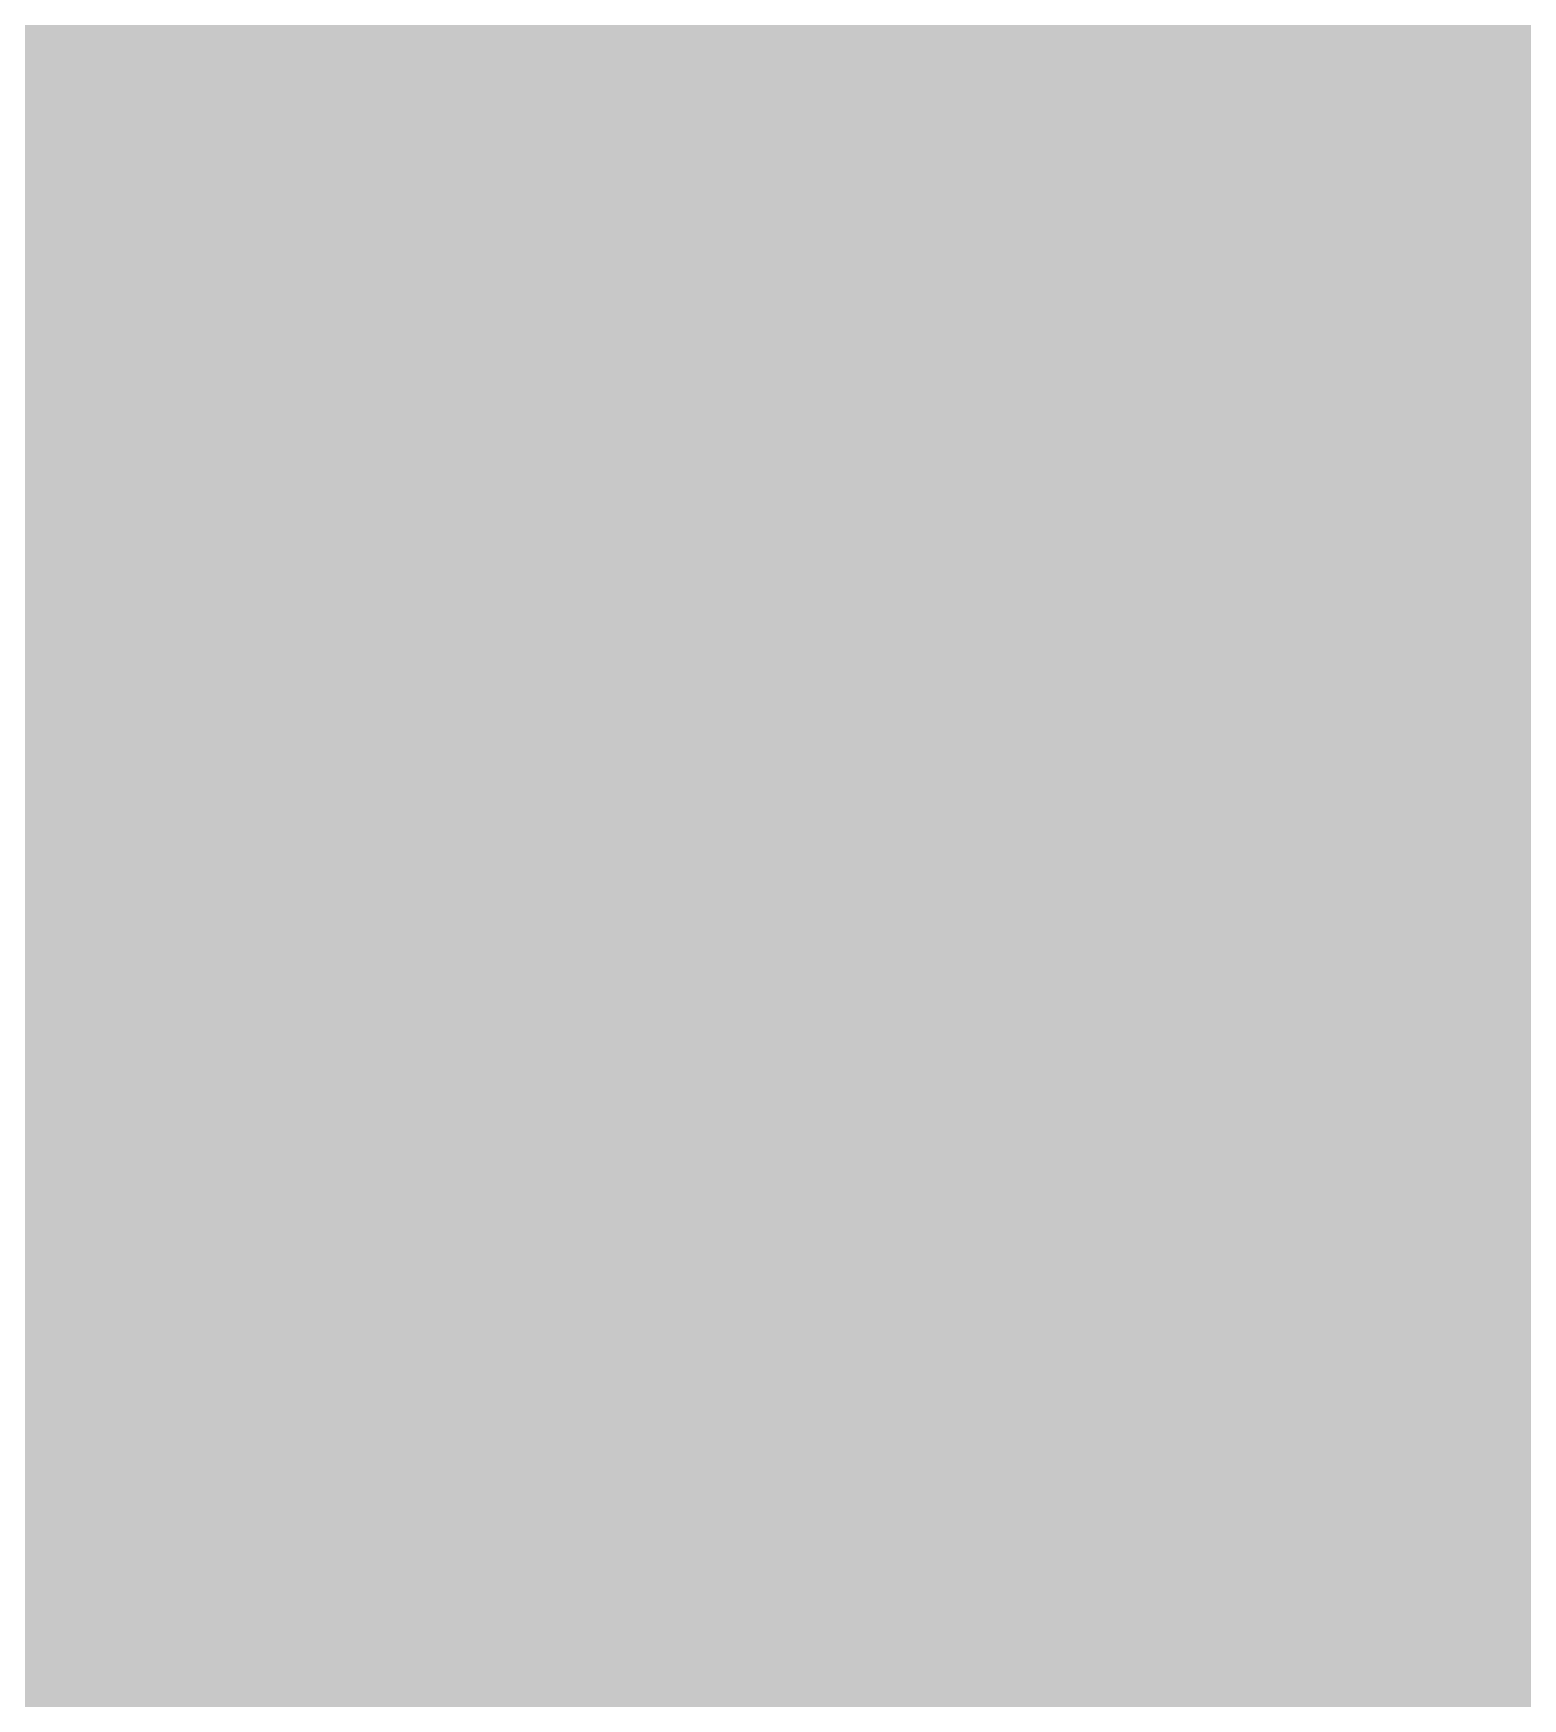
# Model space of a CAD drawing. Header units: millimetres. Extents: x 92 to 588, y 96 to 434.
# Drawn here: x 434.44 to 458.79, y 242.65 to 269.89 of the extents above; entities that cross this region are included whole.
import ezdxf

# ---------------------------------------------------------------- set-up
doc = ezdxf.new("R2010")
doc.units = ezdxf.units.MM
doc.layers.add('H', color=7, linetype='Continuous')
doc.layers.add('P', color=7, linetype='Continuous')

msp = doc.modelspace()

# ---------------------------------------------------------------- hatches: boundary and pattern name
at = {"layer": 'H', "linetype": 'Continuous'}
for points in [[(291.162, 223.903), (291.162, 433.788), (588.166, 433.788), (588.166, 223.903), (291.162, 223.903)], [(452.434, 268.899), (451.447, 269.887), (452.434, 270.893), (453.44, 269.887), (452.434, 268.899)], [(446.719, 268.123), (445.714, 269.129), (446.719, 270.117), (447.707, 269.129), (446.719, 268.123)], [(433.931, 267.206), (433.931, 269.781), (434.619, 269.781), (434.866, 269.781), (435.042, 269.764), (435.095, 269.764), (435.236, 269.711), (435.307, 269.676), (435.36, 269.64), (435.466, 269.552), (435.501, 269.482), (435.536, 269.429), (435.572, 269.288), (435.572, 269.199), (435.554, 269.111), (435.519, 268.952), (435.466, 268.882), (435.413, 268.811), (435.289, 268.688), (435.201, 268.653), (435.095, 268.847), (435.166, 268.917), (435.184, 268.952), (435.201, 269.041), (435.201, 269.146), (435.201, 269.235), (435.184, 269.323), (435.113, 269.411), (435.078, 269.429), (434.99, 269.464), (434.884, 269.482), (434.778, 269.499), (434.284, 269.499), (434.284, 268.741), (434.813, 268.741), (434.901, 268.758), (434.99, 268.776), (435.06, 268.829), (435.095, 268.847), (435.201, 268.653), (435.307, 268.6), (435.184, 268.353), (435.113, 268.388), (435.042, 268.423), (434.937, 268.441), (434.831, 268.441), (434.284, 268.441), (434.284, 267.488), (434.566, 267.488), (434.76, 267.506), (434.919, 267.524), (434.972, 267.524), (435.095, 267.577), (435.148, 267.612), (435.184, 267.647), (435.254, 267.718), (435.289, 267.753), (435.307, 267.806), (435.325, 267.912), (435.325, 267.982), (435.325, 268.053), (435.307, 268.176), (435.289, 268.229), (435.272, 268.264), (435.184, 268.353), (435.307, 268.6), (435.501, 268.494), (435.554, 268.406), (435.625, 268.317), (435.677, 268.123), (435.695, 268), (435.677, 267.894), (435.642, 267.735), (435.607, 267.647), (435.572, 267.577), (435.483, 267.453), (435.413, 267.418), (435.342, 267.365), (435.184, 267.277), (435.113, 267.241), (435.025, 267.224), (434.813, 267.206), (433.931, 267.206)], [(437.053, 267.153), (436.912, 267.153), (436.683, 267.188), (436.577, 267.241), (436.471, 267.277), (436.295, 267.418), (436.207, 267.506), (436.136, 267.594), (436.03, 267.806), (435.977, 267.929), (435.942, 268.053), (435.907, 268.335), (435.907, 268.494), (435.907, 268.653), (435.942, 268.935), (435.977, 269.058), (436.03, 269.182), (436.136, 269.393), (436.207, 269.482), (436.295, 269.57), (436.471, 269.693), (436.577, 269.746), (436.683, 269.799), (436.912, 269.834), (436.947, 269.534), (436.789, 269.499), (436.718, 269.482), (436.648, 269.446), (436.524, 269.34), (436.471, 269.27), (436.418, 269.199), (436.348, 269.041), (436.312, 268.952), (436.295, 268.847), (436.26, 268.617), (436.26, 268.494), (436.26, 268.37), (436.295, 268.141), (436.348, 267.947), (436.418, 267.788), (436.471, 267.718), (436.524, 267.647), (436.648, 267.541), (436.789, 267.488), (436.965, 267.453), (437.141, 267.453), (437.3, 267.488), (437.441, 267.541), (437.565, 267.647), (437.618, 267.718), (437.671, 267.788), (437.741, 267.947), (437.794, 268.141), (437.829, 268.37), (437.829, 268.494), (437.829, 268.617), (437.794, 268.847), (437.776, 268.952), (437.741, 269.041), (437.671, 269.199), (437.618, 269.27), (437.565, 269.34), (437.441, 269.446), (437.371, 269.482), (437.3, 269.499), (437.141, 269.534), (436.947, 269.534), (436.912, 269.834), (437.053, 269.834), (437.177, 269.834), (437.406, 269.781), (437.53, 269.746), (437.618, 269.693), (437.794, 269.57), (437.882, 269.482), (437.953, 269.393), (438.059, 269.182), (438.112, 269.076), (438.147, 268.935), (438.182, 268.653), (438.182, 268.494), (438.182, 268.335), (438.147, 268.053), (438.112, 267.929), (438.059, 267.806), (437.953, 267.594), (437.882, 267.506), (437.794, 267.418), (437.618, 267.277), (437.512, 267.241), (437.406, 267.188), (437.177, 267.153), (437.053, 267.153)], [(439.188, 267.206), (439.188, 269.482), (438.323, 269.482), (438.323, 269.781), (440.405, 269.781), (440.405, 269.482), (439.54, 269.482), (439.54, 267.206), (439.188, 267.206)], [(442.821, 267.153), (442.698, 267.153), (442.451, 267.206), (442.345, 267.241), (442.239, 267.294), (442.063, 267.418), (441.975, 267.488), (441.904, 267.577), (441.78, 267.788), (441.745, 267.912), (441.71, 268.035), (441.657, 268.335), (441.657, 268.494), (441.657, 268.653), (441.71, 268.935), (441.745, 269.058), (441.78, 269.182), (441.904, 269.393), (441.975, 269.482), (442.063, 269.552), (442.239, 269.693), (442.345, 269.746), (442.451, 269.781), (442.698, 269.834), (442.821, 269.834), (442.945, 269.834), (443.068, 269.817), (443.174, 269.799), (443.28, 269.764), (443.368, 269.728), (443.439, 269.693), (443.527, 269.658), (443.615, 269.605), (443.615, 269.199), (443.544, 269.252), (443.474, 269.305), (443.403, 269.358), (443.297, 269.411), (443.192, 269.464), (443.086, 269.499), (442.962, 269.534), (442.821, 269.534), (442.733, 269.534), (442.574, 269.499), (442.504, 269.464), (442.433, 269.429), (442.31, 269.34), (442.239, 269.27), (442.186, 269.199), (442.116, 269.041), (442.08, 268.935), (442.045, 268.847), (442.01, 268.617), (442.01, 268.353), (442.045, 268.141), (442.08, 268.035), (442.116, 267.947), (442.204, 267.771), (442.257, 267.718), (442.31, 267.647), (442.433, 267.559), (442.504, 267.524), (442.574, 267.488), (442.733, 267.453), (442.821, 267.453), (442.962, 267.453), (443.086, 267.488), (443.209, 267.524), (443.315, 267.577), (443.403, 267.629), (443.491, 267.682), (443.544, 267.735), (443.597, 267.788), (443.615, 267.383), (443.527, 267.33), (443.456, 267.294), (443.386, 267.259), (443.28, 267.224), (443.156, 267.188), (443.068, 267.171), (442.962, 267.153), (442.821, 267.153)], [(444.832, 267.153), (444.709, 267.153), (444.515, 267.188), (444.426, 267.206), (444.338, 267.241), (444.197, 267.33), (444.144, 267.383), (444.074, 267.453), (443.968, 267.612), (443.95, 267.718), (443.915, 267.806), (443.897, 268.035), (443.897, 268.176), (443.897, 269.781), (444.232, 269.781), (444.232, 268.176), (444.232, 268), (444.25, 267.876), (444.268, 267.806), (444.32, 267.7), (444.338, 267.647), (444.373, 267.594), (444.479, 267.524), (444.532, 267.488), (444.603, 267.471), (444.744, 267.435), (444.903, 267.435), (445.044, 267.471), (445.114, 267.488), (445.167, 267.524), (445.273, 267.594), (445.308, 267.647), (445.326, 267.7), (445.379, 267.806), (445.396, 267.876), (445.414, 268), (445.414, 268.159), (445.414, 269.781), (445.767, 269.781), (445.767, 268.176), (445.749, 268.035), (445.732, 267.806), (445.696, 267.718), (445.679, 267.612), (445.573, 267.453), (445.52, 267.383), (445.449, 267.33), (445.308, 267.241), (445.22, 267.206), (445.132, 267.171), (444.938, 267.153), (444.832, 267.153)], [(446.896, 267.206), (446.896, 269.482), (446.031, 269.482), (446.031, 269.781), (448.113, 269.781), (448.113, 269.482), (447.231, 269.482), (447.231, 267.206), (446.896, 267.206)], [(448.148, 266.165), (447.143, 267.153), (448.148, 268.159), (449.136, 267.153), (448.148, 266.165)], [(443.844, 263.22), (442.839, 264.225), (443.844, 265.231), (444.85, 264.225), (443.844, 263.22)], [(444.673, 263.22), (443.685, 264.225), (444.673, 265.231), (445.679, 264.225), (444.673, 263.22)], [(435.554, 261.685), (435.554, 264.278), (436.189, 264.278), (436.312, 264.278), (436.506, 264.26), (436.595, 264.243), (436.665, 264.208), (436.806, 264.155), (436.877, 264.119), (436.947, 264.066), (437.053, 263.943), (437.106, 263.855), (437.141, 263.784), (437.177, 263.608), (437.177, 263.502), (437.177, 263.414), (437.141, 263.255), (437.124, 263.184), (437.089, 263.096), (437, 262.973), (436.947, 262.92), (436.877, 262.849), (436.736, 262.761), (436.648, 262.726), (436.542, 262.691), (436.312, 262.655), (436.189, 262.655), (435.889, 262.655), (435.889, 262.938), (436.118, 262.938), (436.33, 262.955), (436.471, 262.973), (436.524, 262.99), (436.63, 263.061), (436.718, 263.132), (436.771, 263.22), (436.789, 263.273), (436.824, 263.361), (436.824, 263.484), (436.824, 263.555), (436.789, 263.661), (436.771, 263.714), (436.753, 263.767), (436.683, 263.855), (436.63, 263.872), (436.559, 263.925), (436.454, 263.961), (436.33, 263.978), (436.171, 263.978), (435.889, 263.978), (435.889, 262.938), (435.889, 262.655), (435.889, 261.685), (435.554, 261.685)], [(437.424, 261.685), (437.424, 262.056), (437.582, 262.214), (437.741, 262.373), (437.9, 262.514), (438.041, 262.673), (438.182, 262.832), (438.394, 263.096), (438.447, 263.202), (438.5, 263.29), (438.553, 263.502), (438.553, 263.59), (438.553, 263.696), (438.517, 263.784), (438.5, 263.819), (438.464, 263.89), (438.429, 263.925), (438.359, 263.978), (438.288, 263.996), (438.2, 264.031), (438.112, 264.031), (438.023, 264.031), (437.918, 263.996), (437.829, 263.978), (437.741, 263.943), (437.671, 263.908), (437.6, 263.872), (437.547, 263.837), (437.494, 263.802), (437.477, 264.172), (437.6, 264.225), (437.776, 264.278), (437.865, 264.296), (438.059, 264.331), (438.147, 264.331), (438.235, 264.331), (438.394, 264.296), (438.535, 264.26), (438.658, 264.19), (438.711, 264.137), (438.747, 264.084), (438.835, 263.978), (438.888, 263.837), (438.905, 263.696), (438.905, 263.608), (438.905, 263.467), (438.87, 263.343), (438.835, 263.22), (438.782, 263.096), (438.711, 262.99), (438.623, 262.867), (438.535, 262.761), (438.429, 262.655), (438.253, 262.479), (438.059, 262.285), (437.882, 262.108), (437.741, 261.985), (439.011, 261.985), (439.011, 261.685), (437.424, 261.685)], [(441.322, 261.685), (441.322, 263.961), (440.44, 263.961), (440.44, 264.278), (442.521, 264.278), (442.521, 263.961), (441.657, 263.961), (441.657, 261.685), (441.322, 261.685)], [(442.821, 261.685), (442.821, 264.278), (443.509, 264.278), (443.756, 264.278), (443.932, 264.26), (443.985, 264.243), (444.126, 264.208), (444.197, 264.172), (444.25, 264.137), (444.356, 264.031), (444.391, 263.978), (444.426, 263.908), (444.462, 263.767), (444.462, 263.696), (444.462, 263.608), (444.409, 263.431), (444.356, 263.361), (444.303, 263.29), (444.179, 263.184), (444.091, 263.132), (443.95, 263.308), (443.985, 263.343), (444.056, 263.396), (444.074, 263.449), (444.091, 263.52), (444.091, 263.643), (444.091, 263.731), (444.074, 263.802), (444.056, 263.837), (444.003, 263.89), (443.968, 263.908), (443.88, 263.961), (443.774, 263.978), (443.668, 263.978), (443.491, 263.978), (443.174, 263.978), (443.174, 263.22), (443.562, 263.22), (443.703, 263.22), (443.791, 263.237), (443.88, 263.255), (443.95, 263.308), (444.091, 263.132), (444.197, 263.096), (444.074, 262.832), (444.003, 262.867), (443.932, 262.902), (443.827, 262.92), (443.721, 262.938), (443.562, 262.938), (443.174, 262.938), (443.174, 261.985), (443.456, 261.985), (443.65, 261.985), (443.809, 262.003), (443.862, 262.02), (443.985, 262.056), (444.038, 262.091), (444.074, 262.126), (444.144, 262.197), (444.179, 262.25), (444.197, 262.285), (444.215, 262.408), (444.215, 262.461), (444.215, 262.532), (444.197, 262.655), (444.179, 262.708), (444.162, 262.761), (444.074, 262.832), (444.197, 263.096), (444.391, 262.973), (444.444, 262.902), (444.515, 262.814), (444.567, 262.602), (444.585, 262.479), (444.567, 262.391), (444.532, 262.214), (444.515, 262.144), (444.462, 262.073), (444.373, 261.95), (444.303, 261.897), (444.232, 261.844), (444.074, 261.756), (443.915, 261.72), (443.703, 261.685), (443.562, 261.685), (442.821, 261.685)], [(445.837, 262.338), (444.85, 263.326), (445.837, 264.331), (446.843, 263.326), (445.837, 262.338)], [(446.173, 260.98), (447.354, 263.255), (446.014, 263.255), (446.014, 263.573), (447.654, 263.573), (447.654, 263.184), (446.543, 260.98), (446.173, 260.98)], [(448.801, 260.927), (448.713, 260.927), (448.554, 260.962), (448.483, 260.98), (448.413, 261.015), (448.272, 261.103), (448.219, 261.156), (448.166, 261.227), (448.06, 261.421), (448.007, 261.544), (447.972, 261.65), (447.936, 261.95), (447.936, 262.108), (447.936, 262.285), (447.972, 262.585), (448.007, 262.726), (448.042, 262.849), (448.148, 263.096), (448.219, 263.202), (448.289, 263.29), (448.483, 263.449), (448.589, 263.502), (448.695, 263.555), (448.96, 263.608), (449.101, 263.608), (449.189, 263.608), (449.259, 263.608), (449.33, 263.59), (449.4, 263.573), (449.4, 263.237), (449.33, 263.273), (449.242, 263.29), (449.154, 263.308), (449.048, 263.308), (448.977, 263.308), (448.818, 263.29), (448.695, 263.237), (448.589, 263.149), (448.536, 263.096), (448.483, 263.043), (448.395, 262.902), (448.342, 262.743), (448.307, 262.549), (448.289, 262.444), (448.413, 262.267), (448.289, 262.197), (448.289, 262.161), (448.289, 262.126), (448.289, 261.914), (448.325, 261.685), (448.342, 261.615), (448.36, 261.526), (448.43, 261.403), (448.466, 261.35), (448.554, 261.279), (448.624, 261.244), (448.713, 261.209), (448.801, 261.209), (448.889, 261.209), (449.03, 261.262), (449.101, 261.315), (449.136, 261.35), (449.171, 261.403), (449.206, 261.491), (449.259, 261.668), (449.259, 261.809), (449.259, 261.879), (449.242, 262.02), (449.224, 262.073), (449.206, 262.126), (449.136, 262.214), (449.083, 262.25), (449.048, 262.285), (448.977, 262.32), (448.924, 262.32), (448.854, 262.338), (448.748, 262.338), (448.642, 262.338), (448.519, 262.303), (448.413, 262.267), (448.289, 262.444), (448.413, 262.532), (448.554, 262.585), (448.607, 262.602), (448.765, 262.62), (448.836, 262.638), (448.977, 262.62), (449.101, 262.602), (449.154, 262.585), (449.277, 262.514), (449.33, 262.479), (449.4, 262.426), (449.506, 262.285), (449.542, 262.214), (449.577, 262.126), (449.612, 261.932), (449.612, 261.826), (449.612, 261.72), (449.577, 261.544), (449.542, 261.456), (449.506, 261.368), (449.418, 261.227), (449.365, 261.174), (449.312, 261.121), (449.189, 261.015), (449.118, 260.98), (449.048, 260.962), (448.889, 260.927), (448.801, 260.927)], [(451.164, 260.98), (452.346, 263.255), (451.006, 263.255), (451.006, 263.573), (452.646, 263.573), (452.646, 263.184), (451.535, 260.98), (451.164, 260.98)], [(454.004, 260.98), (454.004, 261.862), (454.004, 262.144), (454.004, 263.149), (453.122, 262.144), (454.004, 262.144), (454.004, 261.862), (452.858, 261.862), (452.858, 262.232), (454.004, 263.573), (454.322, 263.573), (454.322, 262.144), (454.639, 262.144), (454.639, 261.862), (454.322, 261.862), (454.322, 260.98), (454.004, 260.98)], [(439.329, 262.655), (439.329, 262.973), (440.316, 262.973), (440.316, 262.655), (439.329, 262.655)], [(450.071, 260.98), (450.071, 261.473), (450.476, 261.473), (450.476, 260.98), (450.071, 260.98)], [(438.852, 258.634), (437.847, 259.639), (438.852, 260.627), (439.858, 259.639), (438.852, 258.634)], [(435.519, 257.046), (435.378, 257.046), (435.148, 257.081), (435.042, 257.099), (434.848, 257.17), (434.672, 257.24), (434.672, 257.681), (434.778, 257.593), (434.972, 257.469), (435.078, 257.434), (435.184, 257.381), (435.395, 257.346), (435.501, 257.346), (435.625, 257.346), (435.836, 257.399), (435.924, 257.469), (435.96, 257.487), (436.013, 257.558), (436.065, 257.681), (436.065, 257.769), (436.065, 257.858), (436.03, 257.981), (435.995, 258.034), (435.942, 258.069), (435.836, 258.14), (435.748, 258.175), (435.625, 258.21), (435.536, 258.228), (435.43, 258.246), (435.289, 258.281), (435.148, 258.334), (435.042, 258.369), (434.937, 258.44), (434.848, 258.51), (434.813, 258.563), (434.76, 258.669), (434.725, 258.722), (434.707, 258.775), (434.69, 258.916), (434.69, 258.986), (434.69, 259.057), (434.725, 259.198), (434.778, 259.339), (434.866, 259.463), (434.937, 259.516), (434.99, 259.568), (435.131, 259.639), (435.289, 259.692), (435.466, 259.727), (435.554, 259.727), (435.66, 259.727), (435.871, 259.692), (435.96, 259.674), (436.065, 259.657), (436.242, 259.604), (436.33, 259.551), (436.33, 259.145), (436.242, 259.198), (436.083, 259.304), (435.977, 259.339), (435.889, 259.374), (435.677, 259.427), (435.572, 259.427), (435.466, 259.427), (435.272, 259.374), (435.184, 259.322), (435.148, 259.286), (435.095, 259.216), (435.06, 259.145), (435.042, 259.057), (435.042, 259.022), (435.042, 258.933), (435.095, 258.81), (435.131, 258.757), (435.184, 258.704), (435.307, 258.634), (435.378, 258.616), (435.501, 258.581), (435.642, 258.545), (435.801, 258.51), (435.907, 258.475), (436.048, 258.44), (436.242, 258.316), (436.295, 258.228), (436.365, 258.157), (436.418, 257.946), (436.418, 257.822), (436.418, 257.752), (436.401, 257.611), (436.365, 257.522), (436.33, 257.452), (436.242, 257.328), (436.189, 257.275), (436.136, 257.223), (435.995, 257.134), (435.907, 257.099), (435.836, 257.081), (435.625, 257.046), (435.519, 257.046)], [(436.736, 257.099), (436.736, 259.674), (437.089, 259.674), (437.089, 258.669), (438.27, 258.669), (438.27, 259.674), (438.623, 259.674), (438.623, 257.099), (438.27, 257.099), (438.27, 258.351), (437.089, 258.351), (437.089, 257.099), (436.736, 257.099)], [(440.722, 257.734), (439.717, 258.739), (440.722, 259.727), (441.71, 258.739), (440.722, 257.734)], [(441.04, 256.376), (442.221, 258.669), (440.881, 258.669), (440.881, 258.969), (442.521, 258.969), (442.521, 258.581), (441.41, 256.376), (441.04, 256.376)], [(442.98, 256.376), (444.162, 258.669), (442.839, 258.669), (442.839, 258.969), (444.479, 258.969), (444.479, 258.581), (443.35, 256.376), (442.98, 256.376)], [(446.596, 256.323), (446.42, 256.341), (446.243, 256.376), (446.067, 256.411), (445.926, 256.482), (445.926, 256.852), (445.996, 256.817), (446.137, 256.746), (446.225, 256.711), (446.331, 256.676), (446.42, 256.658), (446.508, 256.64), (446.614, 256.623), (446.702, 256.64), (446.808, 256.676), (446.86, 256.693), (446.949, 256.746), (446.984, 256.782), (447.037, 256.87), (447.072, 256.958), (447.107, 257.081), (447.107, 257.205), (447.107, 257.275), (447.09, 257.381), (447.072, 257.434), (447.055, 257.469), (447.002, 257.558), (446.966, 257.575), (446.931, 257.611), (446.843, 257.663), (446.79, 257.663), (446.666, 257.699), (446.543, 257.699), (446.402, 257.699), (446.261, 257.681), (446.12, 257.663), (446.031, 257.628), (446.031, 258.969), (447.443, 258.969), (447.443, 258.669), (446.367, 258.669), (446.367, 257.981), (446.42, 257.981), (446.543, 257.999), (446.596, 257.999), (446.79, 257.981), (446.931, 257.963), (447.002, 257.946), (447.125, 257.875), (447.196, 257.822), (447.266, 257.787), (447.354, 257.663), (447.39, 257.593), (447.425, 257.505), (447.46, 257.328), (447.46, 257.205), (447.46, 257.117), (447.425, 256.94), (447.407, 256.852), (447.372, 256.782), (447.284, 256.64), (447.231, 256.588), (447.178, 256.535), (447.037, 256.429), (446.966, 256.393), (446.878, 256.358), (446.702, 256.341), (446.596, 256.323)], [(448.554, 256.323), (448.36, 256.341), (448.183, 256.376), (448.007, 256.411), (447.866, 256.482), (447.866, 256.852), (447.936, 256.817), (448.007, 256.782), (448.078, 256.746), (448.166, 256.711), (448.272, 256.676), (448.36, 256.658), (448.448, 256.64), (448.554, 256.623), (448.66, 256.64), (448.748, 256.676), (448.801, 256.693), (448.889, 256.746), (448.924, 256.782), (448.977, 256.87), (449.03, 256.958), (449.048, 257.081), (449.065, 257.205), (449.048, 257.275), (449.03, 257.381), (449.012, 257.434), (448.995, 257.469), (448.942, 257.558), (448.907, 257.575), (448.871, 257.611), (448.783, 257.663), (448.73, 257.663), (448.607, 257.699), (448.483, 257.699), (448.342, 257.699), (448.201, 257.681), (448.078, 257.663), (447.972, 257.628), (447.972, 258.969), (449.4, 258.969), (449.4, 258.669), (448.307, 258.669), (448.307, 257.981), (448.377, 257.981), (448.501, 257.999), (448.536, 257.999), (448.73, 257.981), (448.871, 257.963), (448.942, 257.946), (449.083, 257.875), (449.136, 257.822), (449.206, 257.787), (449.312, 257.663), (449.348, 257.593), (449.365, 257.505), (449.4, 257.328), (449.4, 257.117), (449.383, 256.94), (449.348, 256.852), (449.312, 256.782), (449.242, 256.64), (449.189, 256.588), (449.118, 256.535), (448.995, 256.429), (448.907, 256.393), (448.836, 256.358), (448.642, 256.341), (448.554, 256.323)], [(453.105, 254.894), (454.286, 257.17), (452.964, 257.17), (452.964, 257.469), (454.604, 257.469), (454.604, 257.081), (453.475, 254.894), (453.105, 254.894)], [(455.945, 254.894), (455.945, 255.776), (455.945, 256.058), (455.945, 257.064), (455.063, 256.058), (455.945, 256.058), (455.945, 255.776), (454.798, 255.776), (454.798, 256.147), (455.962, 257.469), (456.28, 257.469), (456.28, 256.058), (456.58, 256.058), (456.58, 255.776), (456.28, 255.776), (456.28, 254.894), (455.945, 254.894)], [(458.167, 254.894), (458.167, 255.159), (458.643, 255.159), (458.643, 256.887), (458.167, 256.887), (458.167, 257.117), (458.29, 257.117), (458.485, 257.17), (458.555, 257.205), (458.59, 257.223), (458.643, 257.275), (458.696, 257.381), (458.696, 257.487), (458.978, 257.487), (458.978, 255.159), (459.437, 255.159), (459.437, 254.894), (458.167, 254.894)], [(444.938, 256.376), (444.938, 256.87), (445.361, 256.87), (445.361, 256.376), (444.938, 256.376)], [(457.003, 254.894), (457.003, 255.388), (457.426, 255.388), (457.426, 254.894), (457.003, 254.894)], [(455.01, 253.007), (454.004, 253.995), (455.01, 255), (455.997, 253.995), (455.01, 253.007)], [(449.048, 252.301), (448.042, 253.307), (449.048, 254.294), (450.035, 253.307), (449.048, 252.301)], [(457.038, 250.22), (457.038, 252.795), (457.691, 252.795), (457.797, 252.795), (457.991, 252.778), (458.079, 252.76), (458.149, 252.742), (458.29, 252.672), (458.361, 252.636), (458.432, 252.583), (458.537, 252.46), (458.59, 252.389), (458.626, 252.301), (458.661, 252.125), (458.661, 252.019), (458.661, 251.931), (458.626, 251.772), (458.608, 251.702), (458.573, 251.631), (458.485, 251.508), (458.432, 251.437), (458.379, 251.384), (458.22, 251.278), (458.132, 251.243), (458.026, 251.208), (457.797, 251.172), (457.673, 251.172), (457.373, 251.172), (457.373, 251.472), (457.603, 251.472), (457.814, 251.472), (457.955, 251.508), (458.008, 251.525), (458.114, 251.578), (458.202, 251.666), (458.255, 251.754), (458.273, 251.79), (458.308, 251.896), (458.308, 252.001), (458.308, 252.072), (458.29, 252.195), (458.255, 252.248), (458.238, 252.284), (458.167, 252.372), (458.114, 252.407), (458.044, 252.46), (457.938, 252.478), (457.814, 252.495), (457.655, 252.495), (457.373, 252.495), (457.373, 251.472), (457.373, 251.172), (457.373, 250.22), (457.038, 250.22)], [(446.684, 249.532), (445.679, 250.537), (446.684, 251.543), (447.672, 250.537), (446.684, 249.532)], [(456.774, 249.179), (455.768, 250.167), (456.774, 251.172), (457.779, 250.167), (456.774, 249.179)], [(436.03, 247.68), (435.836, 247.698), (435.73, 247.715), (435.554, 247.768), (435.413, 247.839), (435.413, 248.209), (435.572, 248.121), (435.73, 248.05), (435.819, 248.015), (436.013, 247.98), (436.101, 247.98), (436.207, 247.98), (436.312, 248.015), (436.365, 248.033), (436.454, 248.086), (436.489, 248.121), (436.559, 248.191), (436.595, 248.28), (436.612, 248.333), (436.63, 248.456), (436.63, 248.527), (436.63, 248.597), (436.612, 248.703), (436.595, 248.756), (436.577, 248.791), (436.524, 248.862), (436.489, 248.897), (436.401, 248.932), (436.312, 248.968), (436.207, 248.985), (436.101, 248.985), (435.942, 248.985), (435.942, 249.267), (436.065, 249.267), (436.171, 249.285), (436.365, 249.338), (436.436, 249.391), (436.471, 249.408), (436.524, 249.479), (436.577, 249.603), (436.595, 249.708), (436.577, 249.761), (436.559, 249.832), (436.542, 249.867), (436.524, 249.902), (436.489, 249.973), (436.454, 249.991), (436.383, 250.026), (436.312, 250.043), (436.224, 250.061), (436.136, 250.061), (436.048, 250.061), (435.942, 250.043), (435.854, 250.026), (435.766, 249.991), (435.677, 249.955), (435.625, 249.92), (435.554, 249.867), (435.501, 249.849), (435.483, 250.202), (435.607, 250.273), (435.801, 250.326), (435.889, 250.343), (436.083, 250.361), (436.171, 250.361), (436.33, 250.361), (436.471, 250.326), (436.542, 250.308), (436.648, 250.255), (436.7, 250.22), (436.753, 250.185), (436.842, 250.079), (436.877, 250.026), (436.912, 249.955), (436.93, 249.814), (436.93, 249.744), (436.93, 249.638), (436.859, 249.444), (436.789, 249.373), (436.718, 249.285), (436.559, 249.197), (436.454, 249.162), (436.542, 249.126), (436.63, 249.091), (436.718, 249.038), (436.806, 248.968), (436.842, 248.932), (436.912, 248.844), (436.93, 248.773), (436.965, 248.721), (436.983, 248.579), (436.983, 248.491), (436.983, 248.403), (436.947, 248.244), (436.93, 248.174), (436.895, 248.103), (436.806, 247.98), (436.753, 247.909), (436.7, 247.856), (436.559, 247.768), (436.489, 247.733), (436.401, 247.715), (436.224, 247.68), (436.03, 247.68)], [(437.388, 247.733), (437.388, 248.086), (437.547, 248.244), (437.706, 248.403), (437.865, 248.562), (438.006, 248.721), (438.147, 248.879), (438.341, 249.126), (438.411, 249.232), (438.464, 249.338), (438.517, 249.532), (438.517, 249.638), (438.517, 249.744), (438.482, 249.832), (438.464, 249.867), (438.411, 249.938), (438.394, 249.955), (438.323, 250.008), (438.253, 250.043), (438.165, 250.061), (438.076, 250.061), (437.988, 250.061), (437.882, 250.043), (437.794, 250.026), (437.706, 249.991), (437.635, 249.955), (437.565, 249.92), (437.512, 249.867), (437.459, 249.849), (437.441, 250.202), (437.565, 250.255), (437.741, 250.308), (437.829, 250.343), (438.006, 250.361), (438.094, 250.361), (438.182, 250.361), (438.359, 250.343), (438.5, 250.29), (438.605, 250.22), (438.658, 250.167), (438.711, 250.132), (438.8, 250.008), (438.852, 249.885), (438.87, 249.744), (438.87, 249.655), (438.87, 249.514), (438.835, 249.373), (438.8, 249.25), (438.747, 249.144), (438.676, 249.02), (438.588, 248.915), (438.5, 248.809), (438.394, 248.703), (438.217, 248.509), (438.023, 248.333), (437.847, 248.156), (437.706, 248.033), (438.976, 248.033), (438.976, 247.733), (437.388, 247.733)], [(444.25, 247.045), (443.245, 248.033), (444.25, 249.038), (445.238, 248.033), (444.25, 247.045)], [(445.273, 245.793), (446.455, 248.068), (445.132, 248.068), (445.132, 248.368), (446.772, 248.368), (446.772, 247.98), (445.643, 245.793), (445.273, 245.793)], [(447.231, 245.793), (448.413, 248.068), (447.072, 248.068), (447.072, 248.368), (448.713, 248.368), (448.713, 247.98), (447.601, 245.793), (447.231, 245.793)], [(450.953, 245.722), (450.865, 245.74), (450.706, 245.757), (450.635, 245.793), (450.565, 245.828), (450.441, 245.916), (450.371, 245.969), (450.318, 246.039), (450.212, 246.233), (450.177, 246.339), (450.141, 246.463), (450.106, 246.745), (450.088, 246.921), (450.106, 247.08), (450.124, 247.38), (450.159, 247.521), (450.194, 247.662), (450.3, 247.892), (450.371, 247.997), (450.459, 248.103), (450.635, 248.244), (450.741, 248.315), (450.847, 248.35), (451.111, 248.403), (451.253, 248.421), (451.341, 248.421), (451.411, 248.403), (451.482, 248.403), (451.552, 248.385), (451.552, 248.05), (451.482, 248.068), (451.394, 248.103), (451.305, 248.121), (451.2, 248.121), (451.129, 248.121), (450.988, 248.086), (450.847, 248.033), (450.741, 247.944), (450.688, 247.892), (450.635, 247.839), (450.565, 247.715), (450.494, 247.539), (450.459, 247.362), (450.459, 247.257), (450.565, 247.062), (450.459, 247.01), (450.441, 246.974), (450.441, 246.939), (450.441, 246.71), (450.476, 246.498), (450.494, 246.41), (450.529, 246.339), (450.582, 246.198), (450.635, 246.163), (450.706, 246.092), (450.776, 246.039), (450.865, 246.022), (450.953, 246.004), (451.059, 246.022), (451.182, 246.075), (451.253, 246.128), (451.288, 246.163), (451.323, 246.198), (451.376, 246.286), (451.411, 246.463), (451.411, 246.604), (451.411, 246.692), (451.394, 246.816), (451.376, 246.868), (451.358, 246.921), (451.288, 247.027), (451.235, 247.062), (451.2, 247.08), (451.129, 247.115), (451.094, 247.133), (451.006, 247.151), (450.917, 247.151), (450.794, 247.151), (450.67, 247.115), (450.565, 247.062), (450.459, 247.257), (450.582, 247.327), (450.706, 247.38), (450.776, 247.415), (450.917, 247.433), (450.988, 247.433), (451.129, 247.433), (451.253, 247.398), (451.305, 247.38), (451.429, 247.327), (451.482, 247.274), (451.552, 247.221), (451.658, 247.098), (451.694, 247.01), (451.729, 246.921), (451.764, 246.727), (451.764, 246.622), (451.764, 246.516), (451.729, 246.339), (451.711, 246.251), (451.676, 246.181), (451.588, 246.039), (451.535, 245.969), (451.464, 245.916), (451.341, 245.828), (451.27, 245.793), (451.2, 245.757), (451.041, 245.74), (450.953, 245.722)], [(452.523, 245.74), (452.452, 245.74), (452.381, 245.74), (452.311, 245.757), (452.24, 245.775), (452.24, 246.11), (452.311, 246.075), (452.381, 246.057), (452.487, 246.039), (452.575, 246.039), (452.664, 246.039), (452.805, 246.057), (452.946, 246.11), (453.052, 246.198), (453.105, 246.251), (453.158, 246.322), (453.228, 246.445), (453.281, 246.604), (453.316, 246.798), (453.334, 246.904), (453.228, 247.08), (453.334, 247.151), (453.334, 247.204), (453.334, 247.257), (453.334, 247.309), (453.334, 247.433), (453.316, 247.645), (453.281, 247.733), (453.263, 247.821), (453.193, 247.944), (453.158, 247.997), (453.122, 248.033), (453.034, 248.086), (452.999, 248.103), (452.928, 248.138), (452.822, 248.138), (452.734, 248.138), (452.593, 248.086), (452.523, 248.015), (452.487, 247.98), (452.452, 247.944), (452.417, 247.856), (452.364, 247.68), (452.364, 247.539), (452.364, 247.468), (452.381, 247.327), (452.399, 247.274), (452.434, 247.221), (452.487, 247.133), (452.54, 247.098), (452.575, 247.062), (452.646, 247.027), (452.681, 247.027), (452.77, 247.01), (452.875, 246.992), (452.981, 247.01), (453.105, 247.045), (453.228, 247.08), (453.334, 246.904), (453.193, 246.816), (453.069, 246.763), (452.999, 246.745), (452.858, 246.71), (452.787, 246.71), (452.646, 246.727), (452.523, 246.745), (452.47, 246.763), (452.346, 246.833), (452.293, 246.868), (452.223, 246.921), (452.117, 247.062), (452.082, 247.133), (452.046, 247.221), (452.011, 247.415), (452.011, 247.627), (452.046, 247.803), (452.082, 247.892), (452.117, 247.98), (452.205, 248.121), (452.258, 248.174), (452.311, 248.227), (452.434, 248.315), (452.523, 248.35), (452.593, 248.385), (452.752, 248.421), (452.822, 248.421), (452.911, 248.421), (453.087, 248.385), (453.158, 248.368), (453.228, 248.333), (453.352, 248.244), (453.405, 248.191), (453.475, 248.121), (453.581, 247.927), (453.616, 247.821), (453.651, 247.698), (453.687, 247.398), (453.687, 247.239), (453.687, 247.08), (453.651, 246.763), (453.616, 246.622), (453.581, 246.48), (453.475, 246.251), (453.405, 246.145), (453.316, 246.057), (453.14, 245.898), (453.052, 245.845), (452.928, 245.793), (452.681, 245.74), (452.523, 245.74)], [(434.478, 247.733), (434.478, 248.227), (434.901, 248.227), (434.901, 247.733), (434.478, 247.733)], [(457.126, 244.664), (458.308, 246.939), (456.968, 246.939), (456.968, 247.257), (458.608, 247.257), (458.608, 246.868), (457.497, 244.664), (457.126, 244.664)], [(453.845, 244.981), (452.84, 245.969), (453.845, 246.974), (454.833, 245.969), (453.845, 244.981)], [(449.171, 245.793), (449.171, 246.286), (449.595, 246.286), (449.595, 245.793), (449.171, 245.793)], [(435.448, 242.794), (435.36, 242.794), (435.184, 242.829), (435.095, 242.847), (435.025, 242.882), (434.884, 242.97), (434.831, 243.023), (434.778, 243.076), (434.69, 243.2), (434.654, 243.27), (434.637, 243.341), (434.601, 243.482), (434.601, 243.57), (434.601, 243.676), (434.672, 243.87), (434.725, 243.958), (434.778, 244.029), (434.937, 244.17), (435.042, 244.24), (435.184, 244.099), (435.078, 243.976), (435.025, 243.905), (434.99, 243.835), (434.954, 243.676), (434.954, 243.588), (434.954, 243.482), (435.025, 243.288), (435.095, 243.2), (435.166, 243.129), (435.342, 243.058), (435.448, 243.058), (435.554, 243.058), (435.73, 243.129), (435.801, 243.182), (435.854, 243.253), (435.924, 243.429), (435.924, 243.535), (435.924, 243.623), (435.907, 243.746), (435.871, 243.799), (435.836, 243.835), (435.713, 243.94), (435.625, 243.976), (435.572, 244.011), (435.466, 244.064), (435.378, 244.099), (435.254, 244.152), (435.184, 244.099), (435.042, 244.24), (434.954, 244.293), (434.813, 244.417), (434.76, 244.487), (434.725, 244.558), (434.672, 244.717), (434.672, 244.822), (434.672, 244.893), (434.69, 245.016), (434.76, 245.14), (434.831, 245.246), (434.884, 245.299), (434.937, 245.352), (435.06, 245.422), (435.201, 245.475), (435.36, 245.493), (435.448, 245.493), (435.536, 245.493), (435.695, 245.475), (435.836, 245.422), (435.96, 245.352), (436.013, 245.316), (436.065, 245.263), (436.136, 245.157), (436.189, 245.034), (436.224, 244.911), (436.224, 244.84), (436.224, 244.752), (436.171, 244.575), (436.118, 244.487), (436.065, 244.417), (435.924, 244.276), (435.836, 244.223), (435.695, 244.381), (435.801, 244.487), (435.836, 244.558), (435.854, 244.611), (435.889, 244.752), (435.889, 244.84), (435.871, 244.911), (435.819, 245.069), (435.766, 245.122), (435.73, 245.157), (435.66, 245.193), (435.536, 245.228), (435.448, 245.246), (435.36, 245.228), (435.201, 245.193), (435.131, 245.14), (435.113, 245.105), (435.06, 245.052), (435.025, 244.946), (435.007, 244.858), (435.025, 244.787), (435.042, 244.681), (435.078, 244.646), (435.113, 244.593), (435.201, 244.523), (435.254, 244.487), (435.325, 244.452), (435.43, 244.399), (435.536, 244.346), (435.625, 244.311), (435.695, 244.381), (435.836, 244.223), (435.942, 244.17), (436.101, 244.029), (436.171, 243.958), (436.224, 243.887), (436.277, 243.693), (436.295, 243.57), (436.277, 243.499), (436.26, 243.341), (436.189, 243.2), (436.101, 243.076), (436.048, 243.023), (435.995, 242.97), (435.854, 242.882), (435.695, 242.829), (435.536, 242.794), (435.448, 242.794)], [(437.388, 242.794), (437.283, 242.794), (437.106, 242.847), (436.947, 242.935), (436.824, 243.058), (436.771, 243.129), (436.718, 243.217), (436.648, 243.429), (436.595, 243.676), (436.577, 243.976), (436.559, 244.134), (436.577, 244.311), (436.595, 244.611), (436.648, 244.875), (436.718, 245.087), (436.771, 245.157), (436.824, 245.246), (436.947, 245.369), (437.106, 245.44), (437.283, 245.493), (437.388, 245.493), (437.388, 245.21), (437.318, 245.193), (437.212, 245.157), (437.159, 245.14), (437.106, 245.105), (437.036, 244.999), (437, 244.928), (436.983, 244.858), (436.947, 244.699), (436.93, 244.593), (436.93, 244.381), (436.912, 244.134), (436.93, 243.887), (436.93, 243.693), (436.947, 243.605), (436.983, 243.429), (437, 243.358), (437.036, 243.305), (437.106, 243.2), (437.159, 243.164), (437.194, 243.129), (437.318, 243.094), (437.459, 243.094), (437.582, 243.129), (437.635, 243.147), (437.671, 243.182), (437.741, 243.288), (437.794, 243.429), (437.829, 243.588), (437.847, 243.676), (437.865, 243.887), (437.865, 244.399), (437.847, 244.611), (437.829, 244.699), (437.794, 244.858), (437.776, 244.928), (437.741, 244.999), (437.671, 245.105), (437.635, 245.14), (437.582, 245.157), (437.459, 245.193), (437.388, 245.21), (437.388, 245.493), (437.494, 245.493), (437.688, 245.44), (437.847, 245.352), (437.97, 245.228), (438.023, 245.157), (438.059, 245.069), (438.147, 244.858), (438.2, 244.611), (438.217, 244.311), (438.217, 243.976), (438.2, 243.676), (438.147, 243.411), (438.059, 243.217), (438.023, 243.129), (437.97, 243.041), (437.829, 242.917), (437.671, 242.847), (437.494, 242.794), (437.388, 242.794)], [(439.664, 242.847), (439.664, 243.217), (439.823, 243.376), (439.981, 243.535), (440.14, 243.676), (440.281, 243.835), (440.422, 243.993), (440.616, 244.258), (440.687, 244.364), (440.74, 244.452), (440.793, 244.664), (440.793, 244.769), (440.793, 244.858), (440.757, 244.946), (440.74, 244.999), (440.687, 245.052), (440.669, 245.087), (440.599, 245.14), (440.528, 245.157), (440.44, 245.193), (440.352, 245.193), (440.264, 245.193), (440.158, 245.175), (440.07, 245.14), (439.981, 245.105), (439.911, 245.069), (439.84, 245.034), (439.77, 244.999), (439.734, 244.963), (439.717, 245.334), (439.84, 245.387), (440.017, 245.44), (440.105, 245.457), (440.281, 245.493), (440.458, 245.493), (440.616, 245.457), (440.757, 245.422), (440.881, 245.352), (440.934, 245.299), (440.987, 245.246), (441.075, 245.14), (441.11, 244.999), (441.145, 244.858), (441.145, 244.787), (441.145, 244.628), (441.11, 244.505), (441.075, 244.381), (441.004, 244.258), (440.951, 244.152), (440.863, 244.046), (440.757, 243.923), (440.669, 243.817), (440.493, 243.641), (440.299, 243.447), (440.122, 243.27), (439.981, 243.147), (441.251, 243.147), (441.251, 242.847), (439.664, 242.847)], [(452.911, 243.535), (451.905, 244.54), (452.911, 245.546), (453.898, 244.54), (452.911, 243.535)], [(441.41, 242.035), (440.422, 243.041), (441.41, 244.046), (442.415, 243.041), (441.41, 242.035)], [(438.694, 242.847), (438.694, 243.341), (439.117, 243.341), (439.117, 242.847), (438.694, 242.847)]]:
    msp.add_hatch(color=7, dxfattribs=at).paths.add_polyline_path(points)

# ---------------------------------------------------------------- linework, layer by layer
at = {"layer": 'P', "color": 7}
for points, const_width in [([(361.1, 426.768), (364.875, 419.165), (457.938, 234.874), (581.234, 279.624)], 1.176), ([(361.1, 426.768), (364.875, 419.165), (457.938, 234.874), (581.234, 279.624)], 0.26), ([(361.1, 426.768), (364.875, 419.165), (457.938, 234.874), (581.234, 279.624)], 0.26), ([(386.147, 388.809), (402.605, 377.784), (408.972, 364.432), (431.25, 326.914), (436.524, 304.601), (443.015, 283.54), (455.01, 253.995), (463.529, 246.11), (472.754, 245.175), (499.971, 263.326)], 0.26), ([(484.255, 250.802), (467.727, 260.662), (452.417, 269.975), (447.372, 285.85), (442.874, 301.796), (438.852, 317.265), (438.782, 327.619), (428.798, 342.577), (421.796, 356.671), (406.203, 383.076)], 0.3), ([(456.774, 250.167), (448.148, 267.153), (442.151, 284.016), (436.824, 301.761), (433.914, 316.683), (431.162, 325.414), (423.595, 339.914), (414.775, 353.901), (400.082, 380.042)], 0.3), ([(411.53, 374.944), (426.452, 350.268), (442.715, 325.626), (442.68, 321.728), (443.139, 298.938), (454.798, 273.08), (471.361, 258.14)], 0.26), ([(455.31, 241.171), (444.673, 264.225), (425.588, 280.718), (422.29, 296.204), (417.033, 308.269), (404.404, 329.754), (394.808, 340.937), (376.499, 360.463)], 0.3), ([(499.971, 263.326), (472.754, 245.175), (463.529, 246.11), (455.01, 253.995), (443.015, 283.54), (436.524, 304.601)], 0.66), ([(499.971, 263.326), (472.754, 245.175), (463.529, 246.11), (455.01, 253.995), (443.015, 283.54), (436.524, 304.601)], 0.26), ([(482.544, 246.569), (476.564, 242.476), (471.52, 240.219), (464.058, 239.848), (452.911, 244.54), (449.048, 253.307), (445.837, 263.326), (441.851, 276.29), (437.459, 290.772)], 0.66), ([(482.544, 246.569), (476.564, 242.476), (471.52, 240.219), (464.058, 239.848), (452.911, 244.54), (449.048, 253.307), (445.837, 263.326), (441.851, 276.29), (437.459, 290.772)], 0.26), ([(438.852, 259.639), (444.673, 264.225), (448.148, 267.153), (452.417, 269.975), (461.007, 279.112), (465.029, 287.985)], 0.3), ([(449.348, 237.343), (455.856, 241.524), (456.774, 250.167), (467.727, 260.662), (476.829, 271.228), (481.68, 280.188)], 0.3), ([(441.851, 276.29), (445.837, 263.326), (449.048, 253.307), (452.911, 244.54), (464.058, 239.848), (471.52, 240.219), (476.564, 242.476), (482.544, 246.569)], 0.26), ([(451.447, 269.887), (452.434, 268.899), (453.44, 269.887), (452.434, 270.893), (451.447, 269.887), (451.447, 269.887)], 0.4), ([(445.714, 269.129), (446.719, 268.123), (447.707, 269.129), (446.719, 270.117), (445.714, 269.129), (445.714, 269.129)], 0.4), ([(447.143, 267.153), (448.148, 266.165), (449.136, 267.153), (448.148, 268.159), (447.143, 267.153), (447.143, 267.153)], 0.4), ([(442.839, 264.225), (443.844, 263.22), (444.85, 264.225), (443.844, 265.231), (442.839, 264.225), (442.839, 264.225)], 0.4), ([(443.685, 264.225), (444.673, 263.22), (445.679, 264.225), (444.673, 265.231), (443.685, 264.225), (443.685, 264.225)], 0.4), ([(444.85, 263.326), (445.837, 262.338), (446.843, 263.326), (445.837, 264.331), (444.85, 263.326), (444.85, 263.326)], 0.4), ([(437.847, 259.639), (438.852, 258.634), (439.858, 259.639), (438.852, 260.627), (437.847, 259.639), (437.847, 259.639)], 0.4), ([(439.717, 258.739), (440.722, 257.734), (441.71, 258.739), (440.722, 259.727), (439.717, 258.739), (439.717, 258.739)], 0.4), ([(454.004, 253.995), (455.01, 253.007), (455.997, 253.995), (455.01, 255), (454.004, 253.995), (454.004, 253.995)], 0.4), ([(448.042, 253.307), (449.048, 252.301), (450.035, 253.307), (449.048, 254.294), (448.042, 253.307), (448.042, 253.307)], 0.4), ([(445.679, 250.537), (446.684, 249.532), (447.672, 250.537), (446.684, 251.543), (445.679, 250.537), (445.679, 250.537)], 0.4), ([(455.768, 250.167), (456.774, 249.179), (457.779, 250.167), (456.774, 251.172), (455.768, 250.167), (455.768, 250.167)], 0.4), ([(443.245, 248.033), (444.25, 247.045), (445.238, 248.033), (444.25, 249.038), (443.245, 248.033), (443.245, 248.033)], 0.4), ([(452.84, 245.969), (453.845, 244.981), (454.833, 245.969), (453.845, 246.974), (452.84, 245.969), (452.84, 245.969)], 0.4), ([(451.905, 244.54), (452.911, 243.535), (453.898, 244.54), (452.911, 245.546), (451.905, 244.54), (451.905, 244.54)], 0.4), ([(440.422, 243.041), (441.41, 242.035), (442.415, 243.041), (441.41, 244.046), (440.422, 243.041), (440.422, 243.041)], 0.4)]:
    msp.add_lwpolyline(points, dxfattribs=dict(at, const_width=const_width))

doc.saveas('drawing.dxf')
